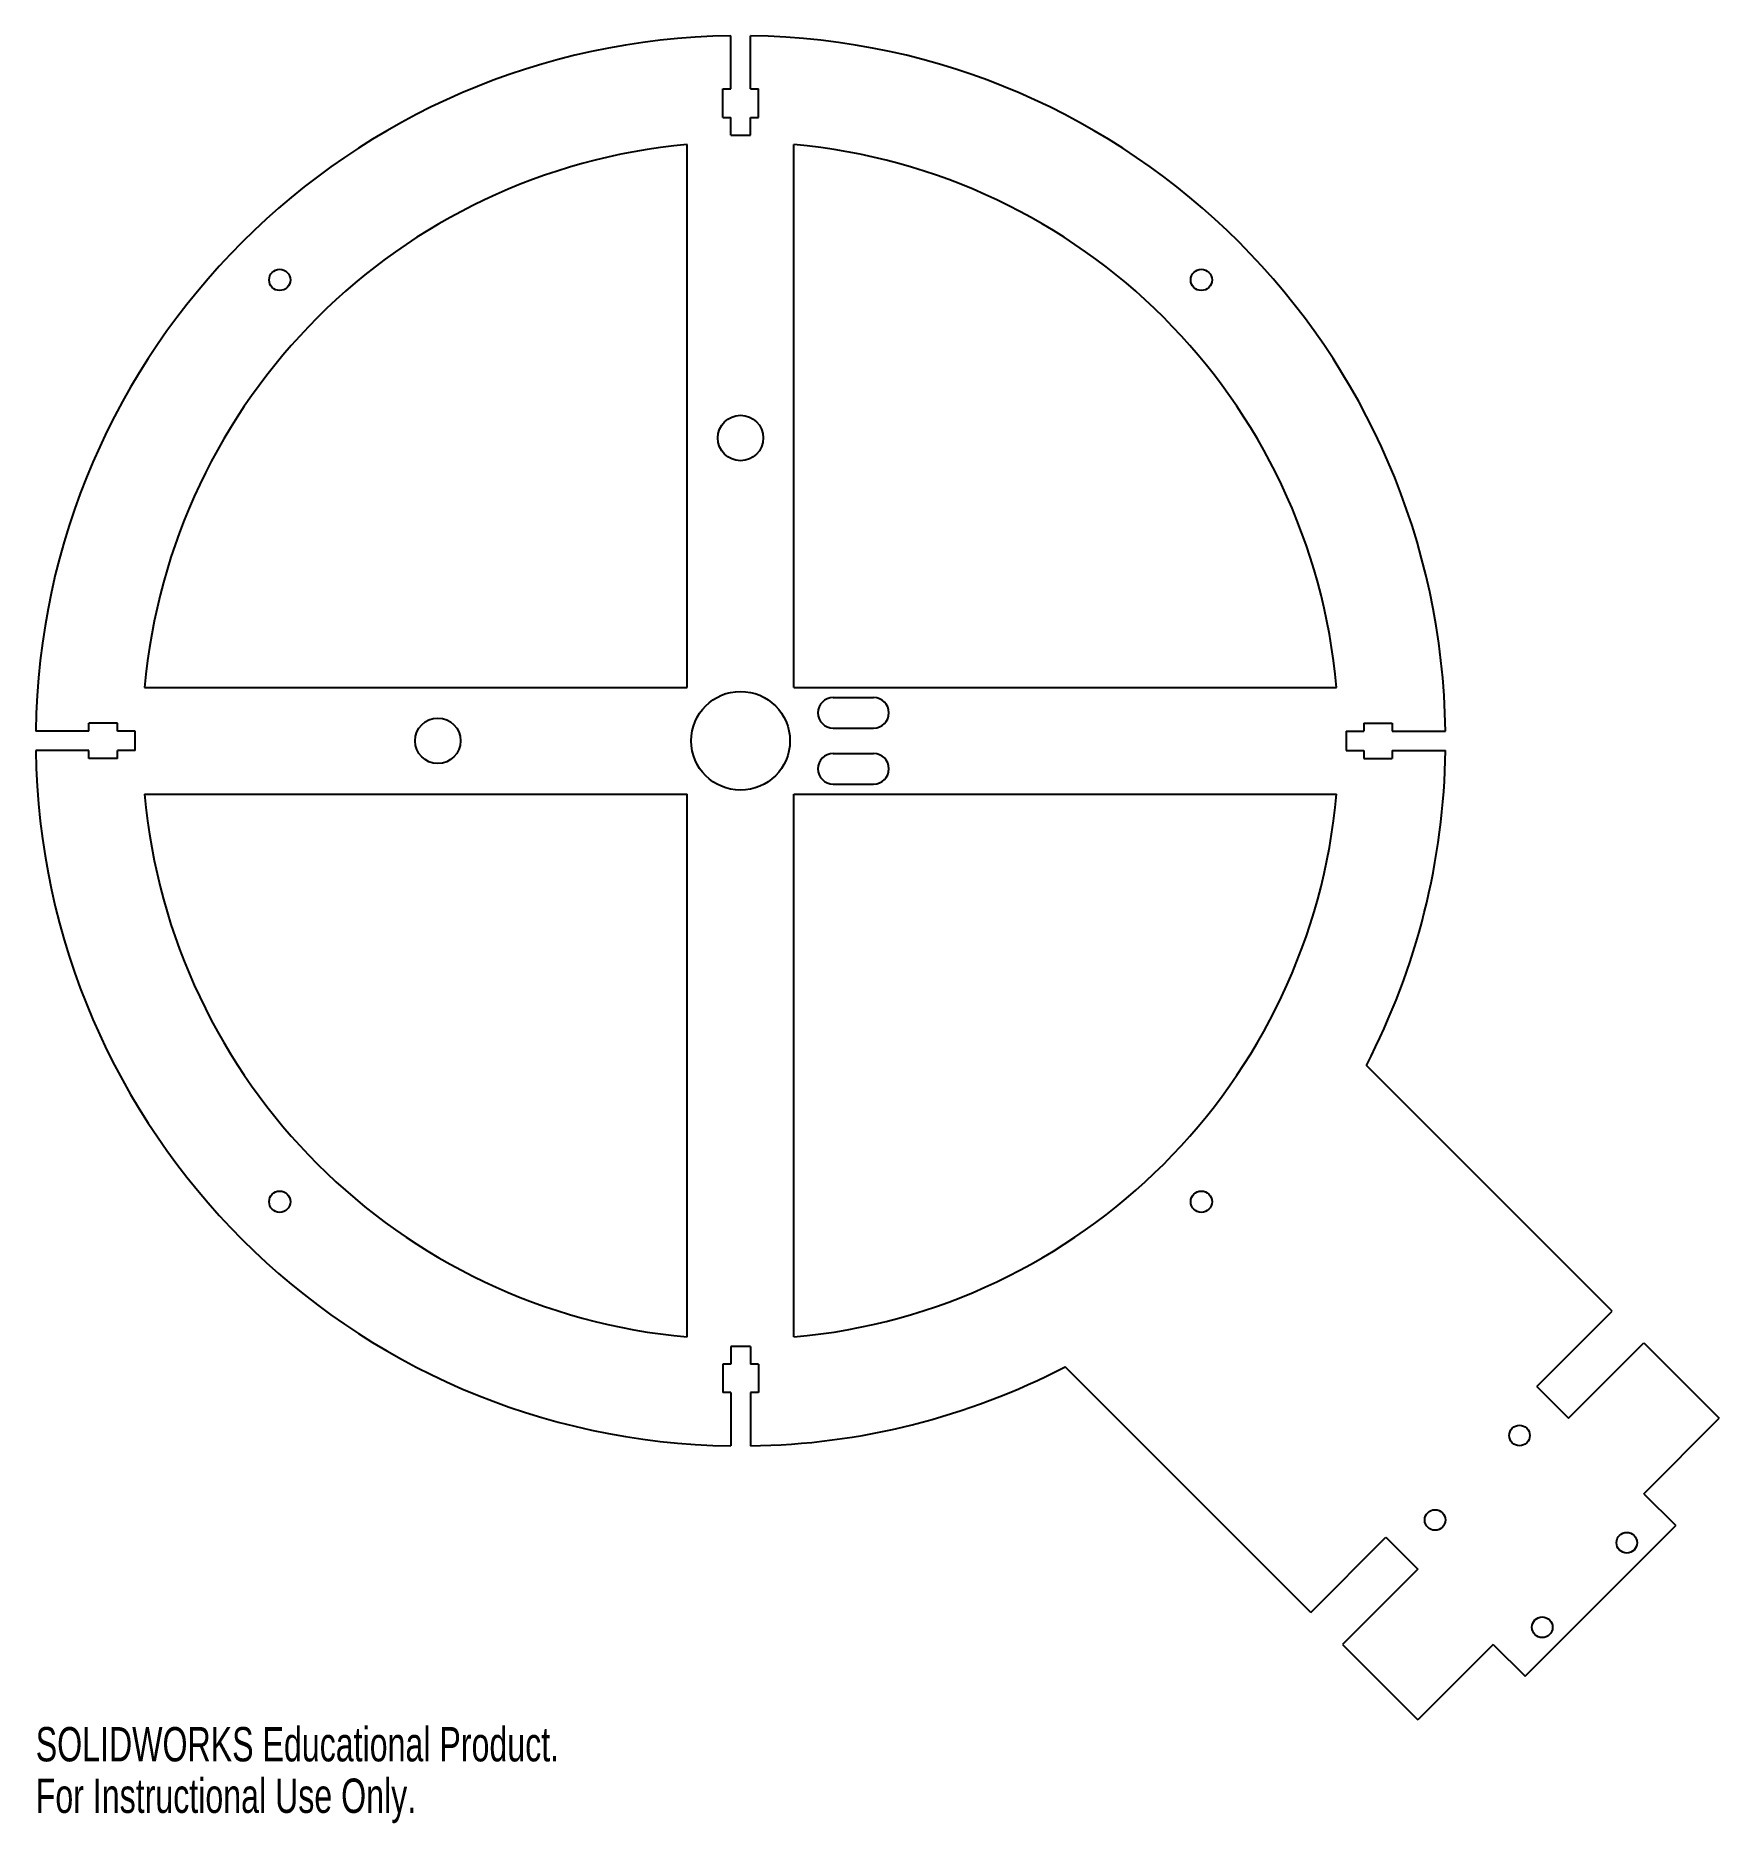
# Model space of a CAD drawing. Header units: millimetres. Extents: x -99 to 138, y -152 to 99.
import ezdxf

# ---------------------------------------------------------------- set-up
doc = ezdxf.new("R2010")
doc.units = ezdxf.units.MM
doc.styles.add('SLDTEXTSTYLE0', font='TXT', dxfattribs={"width": 0.7})

msp = doc.modelspace()

# ---------------------------------------------------------------- linework, layer by layer
at = {"color": 7, "linetype": 'Continuous', "lineweight": 25}
for p, q in [((-1.38, 91.74), (-1.38, 99.23)), ((1.38, 91.74), (1.38, 99.23)), ((-2.5, 87.74), (-2.5, 91.74)), ((-2.5, 91.74), (-1.38, 91.74)), ((1.38, 91.74), (2.5, 91.74)), ((2.5, 87.74), (2.5, 91.74)), ((-2.5, 87.74), (-1.38, 87.74)), ((-1.38, 85.24), (-1.38, 87.74)), ((1.38, 87.74), (2.5, 87.74)), ((1.38, 85.24), (1.38, 87.74)), ((-7.5, 7.5), (-7.5, 83.9)), ((-1.38, 85.24), (1.38, 85.24)), ((7.5, 7.5), (7.5, 83.9)), ((-83.9, 7.5), (-7.5, 7.5)), ((7.5, 7.5), (83.9, 7.5)), ((13.03, 6.09), (18.73, 6.09)), ((-91.74, 1.38), (-99.23, 1.38)), ((-91.74, 1.38), (-91.74, 2.5)), ((-87.74, 2.5), (-91.74, 2.5)), ((-87.74, 1.38), (-87.74, 2.5)), ((-85.24, 1.38), (-87.74, 1.38)), ((-85.24, -1.38), (-85.24, 1.38)), ((13.03, 1.79), (18.73, 1.79)), ((85.24, 1.38), (85.24, -1.38)), ((85.24, 1.38), (87.74, 1.38)), ((87.74, 2.5), (87.74, 1.38)), ((87.74, 2.5), (91.74, 2.5)), ((91.74, 2.5), (91.74, 1.38)), ((91.74, 1.38), (99.23, 1.38)), ((-91.74, -1.38), (-99.23, -1.38)), ((-91.74, -2.5), (-91.74, -1.38)), ((-87.74, -2.5), (-91.74, -2.5)), ((-85.24, -1.38), (-87.74, -1.38)), ((-87.74, -2.5), (-87.74, -1.38)), ((13.03, -1.79), (18.73, -1.79)), ((85.24, -1.38), (87.74, -1.38)), ((87.74, -1.38), (87.74, -2.5)), ((87.74, -2.5), (91.74, -2.5)), ((91.74, -1.38), (99.23, -1.38)), ((91.74, -1.38), (91.74, -2.5)), ((-83.9, -7.5), (-7.5, -7.5)), ((-7.5, -83.9), (-7.5, -7.5)), ((7.5, -83.9), (7.5, -7.5)), ((7.5, -7.5), (83.9, -7.5)), ((13.03, -6.09), (18.73, -6.09)), ((122.68, -80.26), (88.1, -45.68)), ((112.08, -90.86), (122.68, -80.26)), ((-1.38, -85.24), (-1.38, -87.74)), ((1.38, -85.24), (-1.38, -85.24)), ((1.38, -85.24), (1.38, -87.74)), ((116.57, -95.35), (127.17, -84.75)), ((127.17, -84.75), (137.78, -95.35)), ((-2.5, -87.74), (-2.5, -91.74)), ((-1.38, -87.74), (-2.5, -87.74)), ((2.5, -87.74), (1.38, -87.74)), ((2.5, -87.74), (2.5, -91.74)), ((80.26, -122.68), (45.68, -88.1)), ((-1.38, -91.74), (-2.5, -91.74)), ((-1.38, -91.74), (-1.38, -99.23)), ((2.5, -91.74), (1.38, -91.74)), ((1.38, -91.74), (1.38, -99.23)), ((112.08, -90.86), (116.57, -95.35)), ((127.17, -105.96), (137.78, -95.35)), ((127.17, -105.96), (131.66, -110.45)), ((110.45, -131.66), (131.66, -110.45)), ((80.26, -122.68), (90.86, -112.08)), ((90.86, -112.08), (95.35, -116.57)), ((95.35, -116.57), (84.75, -127.17)), ((84.75, -127.17), (95.35, -137.78)), ((105.96, -127.17), (95.35, -137.78)), ((105.96, -127.17), (110.45, -131.66))]:
    msp.add_line(p, q, dxfattribs=at)
for centre, radius in [((-64.87, 64.87), 1.5), ((64.87, 64.87), 1.5), ((0, 42.62), 3.2), ((0, 0), 6.95), ((-42.62, 0), 3.2), ((-64.87, -64.87), 1.5), ((64.87, -64.87), 1.5), ((109.66, -97.77), 1.45), ((97.77, -109.66), 1.45), ((124.76, -112.86), 1.45), ((112.86, -124.76), 1.45)]:
    msp.add_circle(centre, radius, dxfattribs=at)
for centre, radius, start, end in [((0, 0), 99.24, 90.7939, 179.2061), ((0, 0), 99.24, 0.7939, 89.2061), ((0, 0), 84.24, 95.108, 174.892), ((0, 0), 84.24, 5.108, 84.892), ((13.03, 3.94), 2.15, 90, 270), ((18.73, 3.94), 2.15, 270, 90), ((0, 0), 99.24, 180.7939, 269.2061), ((13.03, -3.94), 2.15, 90, 270), ((18.73, -3.94), 2.15, 270, 90), ((0, 0), 99.24, 332.596, 359.2061), ((0, 0), 84.24, 185.108, 264.892), ((0, 0), 84.24, 275.108, 354.892), ((0, 0), 99.24, 270.7939, 297.404)]:
    msp.add_arc(centre, radius, start, end, dxfattribs=at)

# ---------------------------------------------------------------- texts
at = {"color": 7, "linetype": 'Continuous', "char_height": 4.8336, "attachment_point": 1, "style": 'SLDTEXTSTYLE0'}
for s, insert in [('SOLIDWORKS Educational Product.', (-99.23, -138.8)), ('For Instructional Use Only.', (-99.23, -146.05))]:
    msp.add_mtext(s, dxfattribs=dict(at, insert=insert))

doc.saveas('drawing.dxf')
